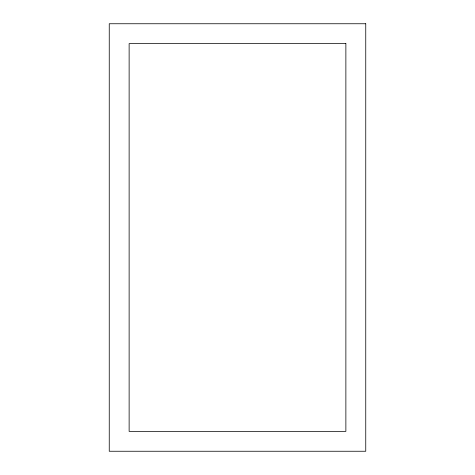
<?xml version="1.0" encoding="UTF-8"?>
<svg xmlns="http://www.w3.org/2000/svg" width="475" height="475" viewBox="0 0 475 475"><rect width="100%" height="100%" fill="white"/><g stroke="black" fill="none" stroke-linecap="round" stroke-linejoin="round"><path stroke-width="0.71" d="M365.75 23.75L109.25 23.75L109.25 451.25L365.75 451.25L365.75 23.75M345.871 43.629L129.129 43.629L129.129 431.371L345.871 431.371L345.871 43.629"/></g></svg>
